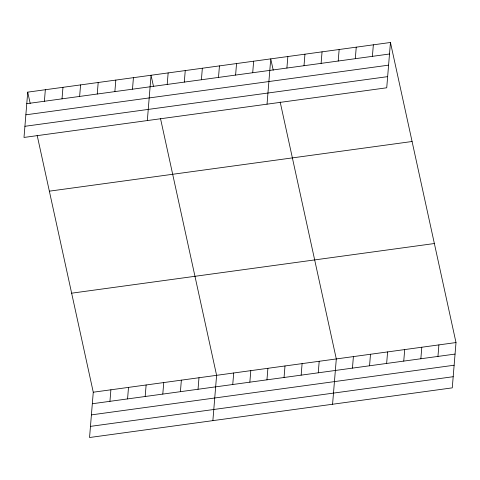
<?xml version="1.0" encoding="UTF-8"?>
<svg xmlns="http://www.w3.org/2000/svg" width="480" height="480" viewBox="0 0 480 480"><rect width="100%" height="100%" fill="white"/><g stroke="black" fill="none" stroke-linecap="round" stroke-linejoin="round"><path stroke-width="0.72" d="M27.726 92.142L24 137.448L386.73 87.786L390.45 42.48L27.726 92.142L30.198 103.458M44.394 101.256L45.342 89.73M62.016 98.844L62.964 87.318M79.632 96.432L80.58 84.906M97.248 94.02L98.196 82.494M114.87 91.608L115.818 80.082M37.152 135.288L93.27 392.214L89.55 437.52L452.274 387.858L456 342.552L390.45 42.48M132.486 89.196L133.434 77.67M109.944 401.322L110.892 389.802M147.33 120.564L151.05 75.258L153.522 86.574M127.56 398.91L128.508 387.39M167.202 84.444L168.15 72.918M145.182 396.498L146.13 384.978M184.302 82.098L185.25 70.578M162.798 394.086L163.746 382.566M201.402 79.758L202.35 68.232M180.414 391.674L181.362 380.154M218.502 77.418L219.45 65.892M198.036 389.262L198.984 377.742M235.602 75.078L236.55 63.552M212.874 420.636L216.6 375.33L160.476 118.404M252.702 72.738L253.65 61.212M232.752 384.51L233.7 372.99M267.03 104.178L270.75 58.872L273.222 70.188M249.852 382.17L250.8 370.644M286.902 68.052L287.85 56.526M266.952 379.83L267.9 368.304M304.002 65.712L304.95 54.186M284.052 377.49L285 365.964M321.102 63.372L322.05 51.846M301.152 375.144L302.1 363.624M338.202 61.032L339.15 49.506M318.252 372.804L319.2 361.284M355.302 58.686L356.25 47.166M332.574 404.244L336.3 358.938L280.176 102.018M372.402 56.346L373.35 44.826M352.452 368.124L353.4 356.598M369.552 365.784L370.5 354.258M386.652 363.438L387.6 351.918M403.752 361.098L404.7 349.578M420.852 358.758L421.8 347.232M437.952 356.418L438.9 344.892M26.778 103.668L389.502 54.006M25.86 114.816L388.59 65.154M24.918 126.3L387.642 76.638M49.356 191.166L412.08 141.504M71.64 293.19L434.37 243.528M93.27 392.214L456 342.552M92.328 403.74L455.052 354.078M91.41 414.882L454.134 365.226M90.462 426.372L453.192 376.71"/></g></svg>
